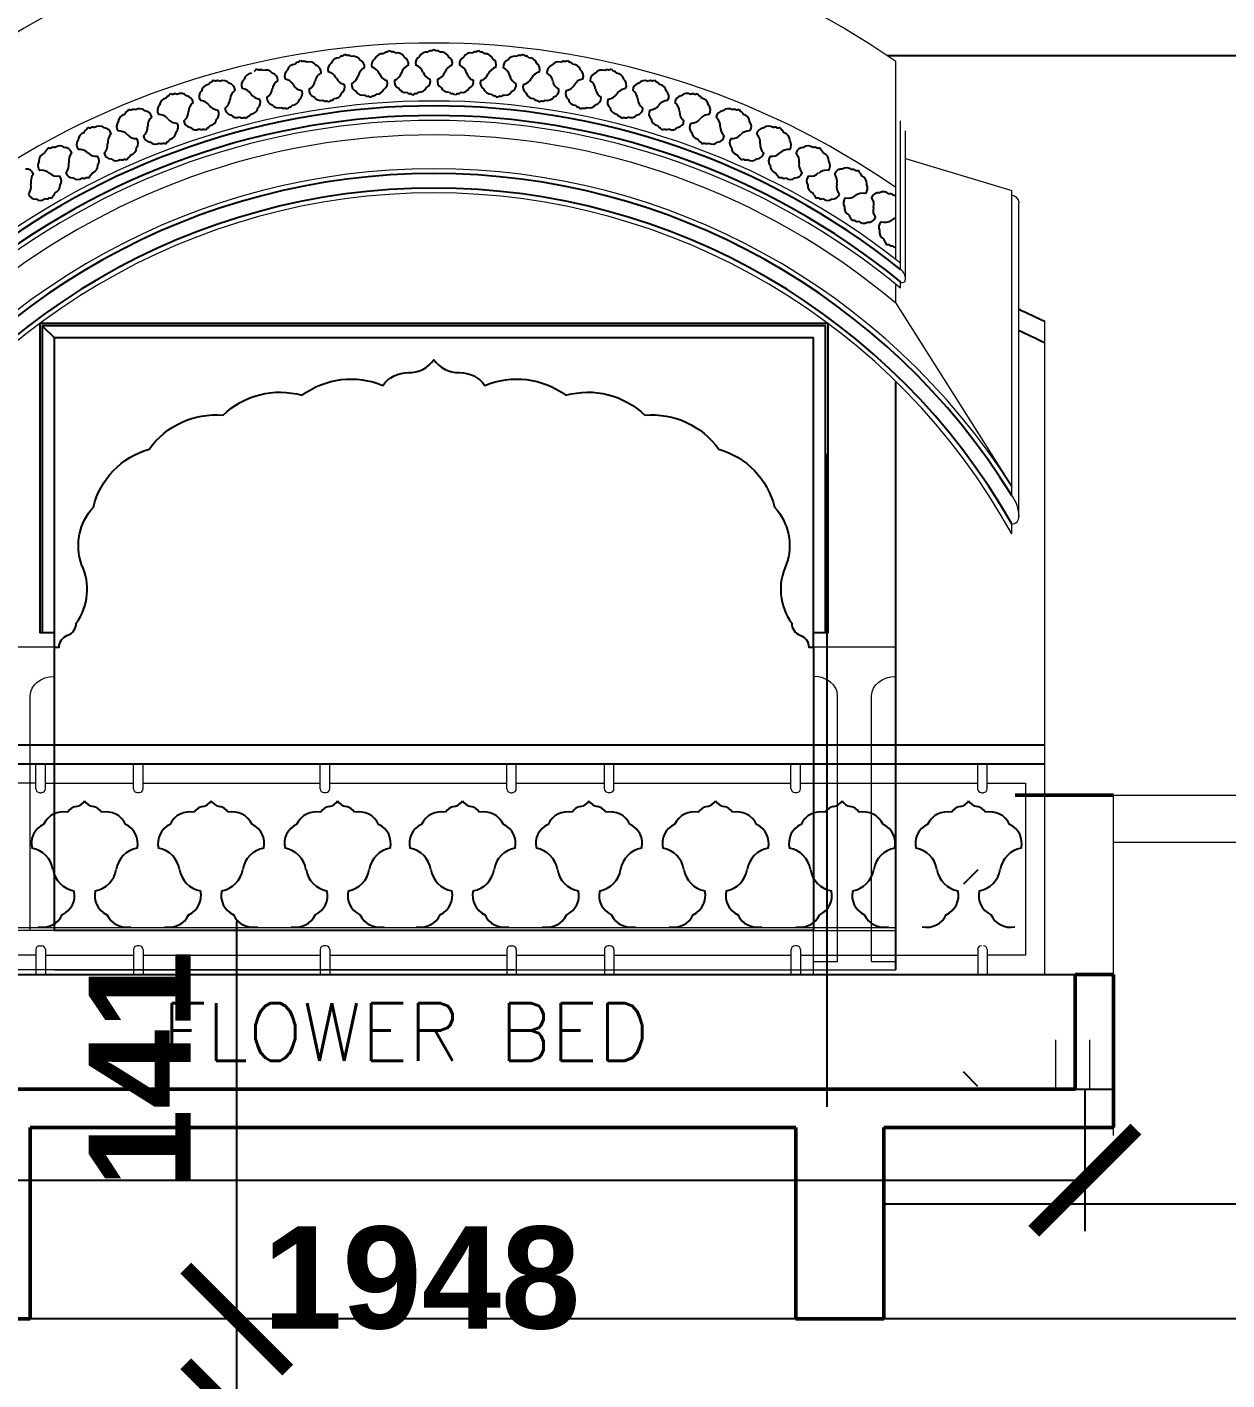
# Model space of a CAD drawing. Header units: millimetres. Extents: x 1521 to 3683, y 1649 to 3322.
# Drawn here: x 1722.818 to 1724.581, y 1665.515 to 1667.503 of the extents above; entities that cross this region are included whole.
import ezdxf
from ezdxf.enums import TextEntityAlignment as Align

# ---------------------------------------------------------------- set-up
doc = ezdxf.new("R2010")
doc.units = ezdxf.units.MM
doc.header["$LTSCALE"] = 0.1
doc.linetypes.add('BORDER2', pattern=[0.875, 0.25, -0.125, 0.25, -0.125, 0, -0.125])
doc.layers.get('DEFPOINTS').update_dxf_attribs({"lineweight": 25})
for name, color, linetype in [('4', 6, 'Continuous'), ('RELIEF', 252, 'Continuous'), ('SOLID-1', 254, 'Continuous')]:
    doc.layers.add(name, color=color, linetype=linetype)
for name, color, linetype, lineweight in [('BRICKS', 70, 'Continuous', 25), ('Glass', 193, 'Continuous', 5), ('WALL', 7, 'Continuous', 50), ('WIN', 8, 'Continuous', 25), ('WINDOW', 142, 'Continuous', 13)]:
    doc.layers.add(name, color=color, linetype=linetype, lineweight=lineweight)
doc.styles.add('STYLE1', font='arialbd.ttf')
doc.styles.add('style3', font='simplex.shx')
doc.dimstyles.new('50', dxfattribs={"dimscale": 0.75, "dimtxt": 0.2, "dimasz": 0.2, "dimexe": 0.1, "dimexo": 0, "dimgap": 0.09, "dimtad": 2, "dimdec": 0, "dimlfac": 1000, "dimzin": 0, "dimdsep": 46, "dimtxsty": 'STYLE1', "dimblk": 'ARCHTICK', "dimcen": 0.09, "dimclrd": 4, "dimclre": 8, "dimclrt": 6, "dimadec": 0, "dimazin": 0, "dimtfac": 1, "dimtdec": 0, "dimtofl": 0, "dimtmove": 0, "dimatfit": 3, "dimldrblk": 'OPEN90', "dimfxl": 0.05, "dimtolj": 1, "dimtzin": 0, "dimarcsym": 0})

# ---------------------------------------------------------------- blocks, each defined once
blk = doc.blocks.new('_ArchTick')
at = {"color": 0, "linetype": 'ByBlock', "const_width": 0.15}
blk.add_lwpolyline([(-0.5, -0.5), (0.5, 0.5)], dxfattribs=at)
blk = doc.blocks.new('*D135')
at = {"layer": 'BRICKS', "color": 8, "lineweight": -2}
for p, q in [((1722.4236, 1665.942), (1722.4236, 1665.7336)), ((1724.3721, 1665.942), (1724.3721, 1665.7336))]:
    blk.add_line(p, q, dxfattribs=at)
at = {"layer": 'BRICKS', "color": 4, "lineweight": -2}
blk.add_line((1722.4236, 1665.8086), (1724.3721, 1665.8086), dxfattribs=at)
at = {"layer": 'DEFPOINTS', "color": 0}
for p in [(1722.4236, 1665.942), (1724.3721, 1665.942), (1724.3721, 1665.8086)]:
    blk.add_point(p, dxfattribs=at)
at = {"layer": 'BRICKS', "color": 4, "lineweight": -2, "xscale": 0.15, "yscale": 0.15, "zscale": 0.15, "rotation": 180}
blk.add_blockref('_ArchTick', (1722.4236, 1665.8086), dxfattribs=at)
at = {"layer": 'BRICKS', "color": 4, "lineweight": -2, "xscale": 0.15, "yscale": 0.15, "zscale": 0.15}
blk.add_blockref('_ArchTick', (1724.3721, 1665.8086), dxfattribs=at)
at = {"layer": 'BRICKS', "color": 6, "insert": (1723.3978, 1665.6644), "char_height": 0.15, "attachment_point": 5, "style": 'STYLE1'}
blk.add_mtext('\\A1;1948', dxfattribs=at)
blk = doc.blocks.new('_Open90')
at = {"color": 0, "linetype": 'ByBlock', "lineweight": -2}
for p, q in [((-0.5, 0.5), (0, 0)), ((0, 0), (-1, 0)), ((0, 0), (-0.5, -0.5))]:
    blk.add_line(p, q, dxfattribs=at)
blk = doc.blocks.new('*D150')
at = {"layer": 'BRICKS', "color": 4, "lineweight": -2}
for p, q in [((1723.1261, 1665.6045), (1723.1261, 1666.1885)), ((1723.1261, 1665.4639), (1723.1261, 1665.6045))]:
    blk.add_line(p, q, dxfattribs=at)
at = {"layer": 'BRICKS', "color": 8, "linetype": 'BORDER2', "lineweight": -2}
for p, q in [((1723.2013, 1665.6045), (1723.0511, 1665.6045)), ((1723.2013, 1665.4639), (1723.0511, 1665.4639))]:
    blk.add_line(p, q, dxfattribs=at)
at = {"layer": 'DEFPOINTS', "color": 0}
for p in [(1723.1261, 1665.6045), (1723.2013, 1665.6045), (1723.2013, 1665.4639)]:
    blk.add_point(p, dxfattribs=at)
at = {"layer": 'BRICKS', "color": 4, "lineweight": -2, "xscale": 0.15, "yscale": 0.15, "zscale": 0.15}
for p, rotation in [((1723.1261, 1665.6045), 90), ((1723.1261, 1665.4639), 270)]:
    blk.add_blockref('_ArchTick', p, dxfattribs=dict(at, rotation=rotation))
at = {"layer": 'BRICKS', "color": 6, "insert": (1722.9833, 1665.9715), "char_height": 0.15, "attachment_point": 5, "rotation": 90, "style": 'STYLE1'}
blk.add_mtext('\\A1;141', dxfattribs=at)

msp = doc.modelspace()

# ---------------------------------------------------------------- linework, layer by layer
at = {"layer": 'BRICKS'}
for p, q in [((1722.4118, 1666.1107), (1724.3581, 1666.1107)), ((1724.3581, 1665.942), (1724.4143, 1665.942))]:
    msp.add_line(p, q, dxfattribs=at)
at = {"layer": 'Glass'}
for p, q in [((1722.8309, 1666.3836), (1722.8309, 1666.4201)), ((1722.845, 1666.3836), (1722.845, 1666.4201)), ((1722.9743, 1666.3836), (1722.9743, 1666.4201)), ((1722.9884, 1666.3836), (1722.9884, 1666.4201)), ((1723.2486, 1666.3836), (1723.2486, 1666.4201)), ((1723.2626, 1666.3836), (1723.2626, 1666.4201)), ((1723.5228, 1666.3836), (1723.5228, 1666.4201)), ((1723.5368, 1666.3836), (1723.5368, 1666.4201)), ((1723.6662, 1666.3836), (1723.6662, 1666.4201)), ((1723.6803, 1666.3836), (1723.6803, 1666.4201)), ((1723.9404, 1666.3836), (1723.9404, 1666.4201)), ((1723.9545, 1666.3836), (1723.9545, 1666.4201)), ((1724.2147, 1666.3836), (1724.2147, 1666.4201)), ((1724.2287, 1666.3836), (1724.2287, 1666.4201)), ((1722.8365, 1666.3779), (1722.8393, 1666.3779)), ((1722.845, 1666.392), (1722.9743, 1666.392)), ((1722.9828, 1666.3779), (1722.98, 1666.3779)), ((1723.257, 1666.3779), (1723.2542, 1666.3779)), ((1723.5284, 1666.3779), (1723.5312, 1666.3779)), ((1723.5368, 1666.392), (1723.6662, 1666.392)), ((1723.6747, 1666.3779), (1723.6718, 1666.3779)), ((1723.9489, 1666.3779), (1723.9461, 1666.3779)), ((1723.9545, 1666.392), (1724.0839, 1666.392)), ((1724.2203, 1666.3779), (1724.2231, 1666.3779)), ((1722.8309, 1666.1473), (1722.8309, 1666.1107)), ((1722.8365, 1666.1529), (1722.8393, 1666.1529)), ((1722.845, 1666.1473), (1722.845, 1666.1107)), ((1722.845, 1666.1389), (1722.9743, 1666.1389)), ((1722.9743, 1666.1473), (1722.9743, 1666.1107)), ((1722.9828, 1666.1529), (1722.98, 1666.1529)), ((1722.9884, 1666.1473), (1722.9884, 1666.1107)), ((1723.2486, 1666.1473), (1723.2486, 1666.1107)), ((1723.257, 1666.1529), (1723.2542, 1666.1529)), ((1723.2626, 1666.1473), (1723.2626, 1666.1107)), ((1723.5228, 1666.1473), (1723.5228, 1666.1107)), ((1723.5284, 1666.1529), (1723.5312, 1666.1529)), ((1723.5368, 1666.1473), (1723.5368, 1666.1107)), ((1723.5368, 1666.1389), (1723.6662, 1666.1389)), ((1723.6662, 1666.1473), (1723.6662, 1666.1107)), ((1723.6747, 1666.1529), (1723.6718, 1666.1529)), ((1723.6803, 1666.1473), (1723.6803, 1666.1107)), ((1723.9404, 1666.1473), (1723.9404, 1666.1107)), ((1723.9489, 1666.1529), (1723.9461, 1666.1529)), ((1723.9545, 1666.1473), (1723.9545, 1666.1107)), ((1724.2147, 1666.1473), (1724.2147, 1666.1107)), ((1724.2287, 1666.1473), (1724.2287, 1666.1107))]:
    msp.add_line(p, q, dxfattribs=at)
for points in [[(1722.8309, 1666.392), (1722.5707, 1666.392)], [(1722.9884, 1666.392), (1723.2486, 1666.392)], [(1723.2626, 1666.392), (1723.5228, 1666.392)], [(1723.6803, 1666.392), (1723.9404, 1666.392)], [(1723.9545, 1666.392), (1724.2147, 1666.392)], [(1724.2287, 1666.392), (1724.285, 1666.392), (1724.285, 1666.1389), (1724.2287, 1666.1389)], [(1722.8309, 1666.1389), (1722.5707, 1666.1389)], [(1722.9884, 1666.1389), (1723.2486, 1666.1389)], [(1723.2626, 1666.1389), (1723.5228, 1666.1389)], [(1723.6803, 1666.1389), (1723.9404, 1666.1389)], [(1723.9545, 1666.1389), (1724.2147, 1666.1389)]]:
    msp.add_lwpolyline(points, dxfattribs=at)
for centre, start, end in [((1722.8365, 1666.3836), 180, 270), ((1722.8393, 1666.3836), 270, 0), ((1722.98, 1666.3836), 180, 270), ((1722.9828, 1666.3836), 270, 0), ((1723.2542, 1666.3836), 180, 270), ((1723.257, 1666.3836), 270, 0), ((1723.5284, 1666.3836), 180, 270), ((1723.5312, 1666.3836), 270, 0), ((1723.6718, 1666.3836), 180, 270), ((1723.6747, 1666.3836), 270, 0), ((1723.9461, 1666.3836), 180, 270), ((1723.9489, 1666.3836), 270, 0), ((1724.2203, 1666.3836), 180, 270), ((1724.2231, 1666.3836), 270, 0), ((1722.8365, 1666.1473), 90, 180), ((1722.8393, 1666.1473), 360, 90), ((1722.98, 1666.1473), 90, 180), ((1722.9828, 1666.1473), 360, 90), ((1723.2542, 1666.1473), 90, 180), ((1723.257, 1666.1473), 360, 90), ((1723.5284, 1666.1473), 90, 180), ((1723.5312, 1666.1473), 360, 90), ((1723.6718, 1666.1473), 90, 180), ((1723.6747, 1666.1473), 360, 90), ((1723.9461, 1666.1473), 90, 180), ((1723.9489, 1666.1473), 360, 90), ((1724.2203, 1666.1473), 90, 180), ((1724.2231, 1666.1473), 360, 90)]:
    msp.add_arc(centre, 0.00562, start, end, dxfattribs=at)
at = {"layer": 'RELIEF'}
for p, q in [((1722.8403, 1667.0639), (1722.8581, 1667.0461)), ((1723.9735, 1667.0461), (1722.8581, 1667.0461)), ((1722.8581, 1666.5915), (1722.8581, 1667.0461)), ((1723.9735, 1666.5915), (1723.9735, 1667.0461)), ((1724.0943, 1666.1174), (1724.0943, 1666.9824)), ((1722.8581, 1666.6128), (1722.8368, 1666.6128)), ((1723.9948, 1666.6128), (1723.9735, 1666.6128)), ((1724.2149, 1666.2645), (1724.1937, 1666.2433)), ((1724.2149, 1665.9462), (1724.1937, 1665.9675))]:
    msp.add_line(p, q, dxfattribs=at)
for points in [[(1723.9948, 1666.6128), (1723.9948, 1667.0675), (1722.8368, 1667.0675), (1722.8368, 1666.6128)], [(1723.9913, 1666.6128), (1723.9913, 1667.0639), (1722.8403, 1667.0639), (1722.8403, 1666.6128)]]:
    msp.add_lwpolyline(points, dxfattribs=at)
for centre, radius, start, end in [((1723.4105, 1667.4753), 0.00707, 277.4431, 318.2635), ((1723.4211, 1667.4753), 0.00707, 221.7365, 262.5569), ((1723.2177, 1667.4445), 0.00707, 107.0046, 147.825), ((1723.2136, 1667.458), 0.00707, 287.0046, 327.825), ((1723.224, 1667.4598), 0.00707, 231.2981, 272.1185), ((1723.2245, 1667.4456), 0.00707, 51.2981, 92.1185), ((1723.2328, 1667.4404), 0.0115, 34.7691, 109.7857), ((1723.2709, 1667.4408), 0.011, 123.2505, 199.6713), ((1723.2757, 1667.4464), 0.0115, 86.1503, 161.1668), ((1723.2823, 1667.4537), 0.00707, 103.8174, 144.6378), ((1723.2789, 1667.4674), 0.00707, 283.8174, 324.6378), ((1723.2894, 1667.4686), 0.00707, 228.1109, 268.9313), ((1723.2891, 1667.4545), 0.00707, 48.1109, 88.9313), ((1723.2971, 1667.4487), 0.0115, 31.5819, 106.5985), ((1723.303, 1667.4444), 0.011, 353.0774, 69.4982), ((1723.3352, 1667.4471), 0.011, 120.0633, 196.4841), ((1723.3403, 1667.4524), 0.0115, 82.9631, 157.9796), ((1723.3472, 1667.4593), 0.00707, 100.6303, 141.4506), ((1723.3446, 1667.4732), 0.00707, 280.6303, 321.4506), ((1723.3551, 1667.4738), 0.00707, 224.9237, 265.7441), ((1723.3541, 1667.4597), 0.00707, 44.9237, 85.7441), ((1723.3617, 1667.4536), 0.0115, 28.3947, 103.4113), ((1723.3674, 1667.4489), 0.011, 349.8902, 66.311), ((1723.3997, 1667.4498), 0.011, 116.8762, 193.2969), ((1723.405, 1667.4548), 0.0115, 79.7759, 154.7925), ((1723.4123, 1667.4613), 0.00707, 97.4431, 138.2635), ((1723.4192, 1667.4613), 0.00707, 41.7365, 82.5569), ((1723.4266, 1667.4548), 0.0115, 25.2075, 100.2241), ((1723.4319, 1667.4498), 0.011, 346.7031, 63.1238), ((1723.4642, 1667.4489), 0.011, 113.689, 190.1098), ((1723.4698, 1667.4536), 0.0115, 76.5887, 151.6053), ((1723.4775, 1667.4597), 0.00707, 94.2559, 135.0763), ((1723.4765, 1667.4738), 0.00707, 274.2559, 315.0763), ((1723.487, 1667.4732), 0.00707, 218.5494, 259.3697), ((1723.4844, 1667.4593), 0.00707, 38.5494, 79.3697), ((1723.4913, 1667.4524), 0.0115, 22.0204, 97.0369), ((1723.4964, 1667.4471), 0.011, 343.5159, 59.9367), ((1723.5286, 1667.4444), 0.011, 110.5018, 186.9226), ((1723.5345, 1667.4487), 0.0115, 73.4015, 148.4181), ((1723.5425, 1667.4545), 0.00707, 91.0687, 131.8891), ((1723.5422, 1667.4686), 0.00707, 271.0687, 311.8891), ((1723.5527, 1667.4674), 0.00707, 215.3622, 256.1826), ((1723.5493, 1667.4537), 0.00707, 35.3622, 76.1826), ((1723.5559, 1667.4464), 0.0115, 18.8332, 93.8497), ((1723.5606, 1667.4408), 0.011, 340.3287, 56.7495), ((1723.5987, 1667.4404), 0.0115, 70.2143, 145.2309), ((1723.607, 1667.4456), 0.00707, 87.8815, 128.7019), ((1723.6076, 1667.4598), 0.00707, 267.8815, 308.7019), ((1723.618, 1667.458), 0.00707, 212.175, 252.9954), ((1723.6138, 1667.4445), 0.00707, 32.175, 72.9954), ((1723.1482, 1667.4237), 0.0115, 92.5246, 167.5412), ((1723.149, 1667.4449), 0.00707, 290.1918, 331.0122), ((1723.1593, 1667.4473), 0.00707, 234.4853, 275.3057), ((1723.1606, 1667.4332), 0.00707, 54.4853, 95.3057), ((1723.1691, 1667.4284), 0.0115, 37.9563, 112.9729), ((1723.1755, 1667.4247), 0.011, 359.4518, 75.8726), ((1723.2072, 1667.431), 0.011, 126.4377, 202.8585), ((1723.2116, 1667.4368), 0.0115, 89.3374, 164.354), ((1723.2577, 1667.4207), 0.0168, 117.2785, 170.4001), ((1723.239, 1667.4363), 0.011, 356.2646, 72.6854), ((1723.2572, 1667.4206), 0.0168, 25.5358, 78.6575), ((1723.288, 1667.4352), 0.0168, 294.0913, 347.2129), ((1723.3208, 1667.4277), 0.0168, 114.0913, 167.2129), ((1723.3204, 1667.4277), 0.0168, 22.3487, 75.4703), ((1723.3515, 1667.4405), 0.0168, 202.3487, 255.4703), ((1723.3519, 1667.4405), 0.0168, 290.9041, 344.0257), ((1723.3843, 1667.4312), 0.0168, 110.9041, 164.0257), ((1723.3838, 1667.4312), 0.0168, 19.1615, 72.2831), ((1723.4156, 1667.4423), 0.0168, 199.1615, 252.2831), ((1723.416, 1667.4423), 0.0168, 287.7169, 340.8385), ((1723.4478, 1667.4312), 0.0168, 107.7169, 160.8385), ((1723.4473, 1667.4312), 0.0168, 15.9743, 69.0959), ((1723.4797, 1667.4405), 0.0168, 195.9743, 249.0959), ((1723.4801, 1667.4405), 0.0168, 284.5297, 337.6513), ((1723.5112, 1667.4277), 0.0168, 104.5297, 157.6513), ((1723.5108, 1667.4277), 0.0168, 12.7871, 65.9087), ((1723.5436, 1667.4352), 0.0168, 192.7871, 245.9087), ((1723.5744, 1667.4206), 0.0168, 101.3425, 154.4642), ((1723.5926, 1667.4363), 0.011, 107.3146, 183.7354), ((1723.5739, 1667.4207), 0.0168, 9.5999, 62.7215), ((1723.62, 1667.4368), 0.0115, 15.646, 90.6626), ((1723.6244, 1667.431), 0.011, 337.1415, 53.5623), ((1723.6561, 1667.4247), 0.011, 104.1274, 180.5482), ((1723.6625, 1667.4284), 0.0115, 67.0271, 142.0437), ((1723.671, 1667.4332), 0.00707, 84.6943, 125.5147), ((1723.6723, 1667.4473), 0.00707, 264.6943, 305.5147), ((1723.6826, 1667.4449), 0.00707, 208.9878, 249.8082), ((1723.6778, 1667.4317), 0.00707, 28.9878, 69.8082), ((1723.6834, 1667.4237), 0.0115, 12.4588, 87.4754), ((1723.0855, 1667.407), 0.0115, 95.7118, 170.7284), ((1723.0907, 1667.4153), 0.00707, 113.379, 154.1994), ((1723.0851, 1667.4283), 0.00707, 293.379, 334.1994), ((1723.0953, 1667.4312), 0.00707, 237.6725, 278.4928), ((1723.0974, 1667.4172), 0.00707, 57.6725, 98.4928), ((1723.1062, 1667.4129), 0.0115, 41.1435, 116.16), ((1723.1127, 1667.4096), 0.011, 2.639, 79.0598), ((1723.1331, 1667.3961), 0.0168, 123.6528, 176.7744), ((1723.144, 1667.4176), 0.011, 129.6249, 206.0457), ((1723.1326, 1667.396), 0.0168, 31.9102, 85.0318), ((1723.1616, 1667.4139), 0.0168, 300.4656, 353.5873), ((1723.1951, 1667.4101), 0.0168, 120.4656, 173.5873), ((1723.1946, 1667.41), 0.0168, 28.723, 81.8446), ((1723.2241, 1667.4262), 0.0168, 208.723, 261.8446), ((1723.2121, 1667.4052), 0.0105, 306.0054, 24.3987), ((1723.2245, 1667.4263), 0.0168, 297.2785, 350.4001), ((1723.2427, 1667.4103), 0.0105, 174.7244, 253.1177), ((1723.2876, 1667.4351), 0.0168, 205.5358, 258.6575), ((1723.2745, 1667.4148), 0.0105, 302.8182, 21.2115), ((1723.3053, 1667.4182), 0.0105, 171.5372, 249.9305), ((1723.3322, 1667.4153), 0.0108, 263.6443, 340.8114), ((1723.3373, 1667.4209), 0.0105, 299.631, 18.0244), ((1723.3682, 1667.4226), 0.0105, 168.35, 246.7434), ((1723.3739, 1667.4177), 0.0108, 205.563, 282.7301), ((1723.3949, 1667.4182), 0.0108, 260.4571, 337.6242), ((1723.4003, 1667.4235), 0.0105, 296.4438, 14.8372), ((1723.4313, 1667.4235), 0.0105, 165.1628, 243.5562), ((1723.4366, 1667.4182), 0.0108, 202.3758, 279.5429), ((1723.4577, 1667.4177), 0.0108, 257.2699, 334.437), ((1723.4634, 1667.4226), 0.0105, 293.2566, 11.65), ((1723.4943, 1667.4209), 0.0105, 161.9756, 240.369), ((1723.4994, 1667.4153), 0.0108, 199.1886, 276.3557), ((1723.5263, 1667.4182), 0.0105, 290.0695, 8.4628), ((1723.5571, 1667.4148), 0.0105, 158.7885, 237.1818), ((1723.544, 1667.4351), 0.0168, 281.3425, 334.4642), ((1723.6071, 1667.4263), 0.0168, 189.5999, 242.7215), ((1723.5889, 1667.4103), 0.0105, 286.8823, 5.2756), ((1723.6195, 1667.4052), 0.0105, 155.6013, 233.9946), ((1723.6075, 1667.4262), 0.0168, 278.1554, 331.277), ((1723.637, 1667.41), 0.0168, 98.1554, 151.277), ((1723.6365, 1667.4101), 0.0168, 6.4127, 59.5344), ((1723.67, 1667.4139), 0.0168, 186.4127, 239.5344), ((1723.699, 1667.396), 0.0168, 94.9682, 148.0898), ((1723.6876, 1667.4176), 0.011, 333.9543, 50.3751), ((1723.7189, 1667.4096), 0.011, 100.9402, 177.361), ((1723.6985, 1667.3961), 0.0168, 3.2256, 56.3472), ((1723.7254, 1667.4129), 0.0115, 63.84, 138.8565), ((1723.7342, 1667.4172), 0.00707, 81.5072, 122.3275), ((1723.7363, 1667.4312), 0.00707, 261.5072, 302.3275), ((1723.7465, 1667.4283), 0.00707, 205.8006, 246.621), ((1723.7408, 1667.4153), 0.00707, 25.8006, 66.621), ((1723.7461, 1667.407), 0.0115, 9.2716, 84.2882), ((1723.0239, 1667.3869), 0.0115, 98.899, 173.9156), ((1723.0286, 1667.3955), 0.00707, 116.5662, 157.3866), ((1723.0223, 1667.4082), 0.00707, 296.5662, 337.3866), ((1723.0323, 1667.4116), 0.00707, 240.8596, 281.68), ((1723.0352, 1667.3978), 0.00707, 60.8596, 101.68), ((1723.0442, 1667.394), 0.0115, 44.3306, 119.3472), ((1723.0509, 1667.391), 0.011, 5.8262, 82.2469), ((1723.072, 1667.3787), 0.0168, 126.84, 179.9616), ((1723.0817, 1667.4008), 0.011, 132.8121, 209.2329), ((1723.0716, 1667.3785), 0.0168, 35.0974, 88.219), ((1723.0995, 1667.398), 0.0168, 303.6528, 356.7744), ((1723.1612, 1667.4138), 0.0168, 211.9102, 265.0318), ((1723.1504, 1667.3922), 0.0105, 309.1926, 27.5859), ((1723.1807, 1667.399), 0.0105, 177.9116, 256.3049), ((1723.2077, 1667.3991), 0.0108, 270.0187, 347.1858), ((1723.2489, 1667.406), 0.0108, 211.9373, 289.1044), ((1723.2569, 1667.4008), 0.00674, 228.562, 270.3874), ((1723.257, 1667.3873), 0.00674, 48.562, 90.3874), ((1723.2671, 1667.3888), 0.00674, 105.5485, 147.374), ((1723.2635, 1667.4017), 0.00674, 285.5485, 327.374), ((1723.2698, 1667.4089), 0.0108, 266.8315, 343.9986), ((1723.3112, 1667.4136), 0.0108, 208.7502, 285.9172), ((1723.3189, 1667.4079), 0.00674, 225.3748, 267.2003), ((1723.3182, 1667.3945), 0.00674, 45.3748, 87.2003), ((1723.3284, 1667.3953), 0.00674, 102.3613, 144.1868), ((1723.3256, 1667.4085), 0.00674, 282.3613, 324.1868), ((1723.3812, 1667.4116), 0.00674, 222.1876, 264.0131), ((1723.3798, 1667.3982), 0.00674, 42.1876, 84.0131), ((1723.3901, 1667.3985), 0.00674, 99.1741, 140.9996), ((1723.3879, 1667.4118), 0.00674, 279.1741, 320.9996), ((1723.4437, 1667.4118), 0.00674, 219.0004, 260.8259), ((1723.4415, 1667.3985), 0.00674, 39.0004, 80.8259), ((1723.4518, 1667.3982), 0.00674, 95.9869, 137.8124), ((1723.4504, 1667.4116), 0.00674, 275.9869, 317.8124), ((1723.506, 1667.4085), 0.00674, 215.8132, 257.6387), ((1723.5031, 1667.3953), 0.00674, 35.8132, 77.6387), ((1723.5133, 1667.3945), 0.00674, 92.7997, 134.6252), ((1723.5127, 1667.4079), 0.00674, 272.7997, 314.6252), ((1723.5204, 1667.4136), 0.0108, 254.0828, 331.2498), ((1723.5618, 1667.4089), 0.0108, 196.0014, 273.1685), ((1723.5681, 1667.4017), 0.00674, 212.626, 254.4515), ((1723.5645, 1667.3888), 0.00674, 32.626, 74.4515), ((1723.5746, 1667.3873), 0.00674, 89.6126, 131.438), ((1723.5747, 1667.4008), 0.00674, 269.6126, 311.438), ((1723.5827, 1667.406), 0.0108, 250.8956, 328.0627), ((1723.6238, 1667.3991), 0.0108, 192.8142, 269.9813), ((1723.6509, 1667.399), 0.0105, 283.6951, 2.0884), ((1723.6812, 1667.3922), 0.0105, 152.4141, 230.8074), ((1723.6704, 1667.4138), 0.0168, 274.9682, 328.0898), ((1723.7321, 1667.398), 0.0168, 183.2256, 236.3472), ((1723.76, 1667.3785), 0.0168, 91.781, 144.9026), ((1723.7499, 1667.4008), 0.011, 330.7671, 47.1879), ((1723.7807, 1667.391), 0.011, 97.7531, 174.1738), ((1723.7596, 1667.3787), 0.0168, 0.0384, 53.16), ((1723.7874, 1667.394), 0.0115, 60.6528, 135.6694), ((1723.7964, 1667.3978), 0.00707, 78.32, 119.1404), ((1723.7993, 1667.4116), 0.00707, 258.32, 299.1404), ((1723.8093, 1667.4082), 0.00707, 202.6134, 243.4338), ((1723.8029, 1667.3955), 0.00707, 22.6134, 63.4338), ((1723.8077, 1667.3869), 0.0115, 6.0844, 81.101), ((1723.4158, 1666.2895), 1.0977, 51.3489, 128.6511), ((1723.4158, 1666.2895), 1.0835, 50.7454, 129.2546), ((1722.9635, 1667.3634), 0.0115, 102.0862, 177.1028), ((1722.9678, 1667.3723), 0.00707, 119.7534, 160.5738), ((1722.9607, 1667.3846), 0.00707, 299.7534, 340.5738), ((1722.9705, 1667.3886), 0.00707, 244.0468, 284.8672), ((1722.9741, 1667.3749), 0.00707, 64.0468, 104.8672), ((1722.9834, 1667.3716), 0.0115, 47.5178, 122.5344), ((1722.9902, 1667.369), 0.011, 9.0134, 85.4341), ((1723.012, 1667.3579), 0.0168, 130.0272, 183.1488), ((1723.0204, 1667.3805), 0.011, 135.9993, 212.42), ((1723.0115, 1667.3577), 0.0168, 38.2846, 91.4062), ((1723.0383, 1667.3787), 0.0168, 306.84, 359.9616), ((1723.0991, 1667.3979), 0.0168, 215.0974, 268.219), ((1723.0895, 1667.3757), 0.0105, 312.3797, 30.7731), ((1723.1193, 1667.3842), 0.0105, 181.0988, 259.4921), ((1723.1259, 1667.3806), 0.0108, 218.3117, 295.4788), ((1723.1345, 1667.3763), 0.00674, 234.9363, 276.7618), ((1723.1361, 1667.3629), 0.00674, 54.9363, 96.7618), ((1723.146, 1667.3655), 0.00674, 111.9229, 153.7483), ((1723.1409, 1667.378), 0.00674, 291.9229, 333.7483), ((1723.1464, 1667.3858), 0.0108, 273.2059, 350.3729), ((1723.187, 1667.395), 0.0108, 215.1245, 292.2916), ((1723.1953, 1667.3903), 0.00674, 231.7491, 273.5746), ((1723.1962, 1667.3768), 0.00674, 51.7491, 93.5746), ((1723.2062, 1667.3788), 0.00674, 108.7357, 150.5611), ((1723.2019, 1667.3916), 0.00674, 288.7357, 330.5611), ((1723.6297, 1667.3916), 0.00674, 209.4389, 251.2643), ((1723.6254, 1667.3788), 0.00674, 29.4389, 71.2643), ((1723.6354, 1667.3768), 0.00674, 86.4254, 128.2509), ((1723.6363, 1667.3903), 0.00674, 266.4254, 308.2509), ((1723.6446, 1667.395), 0.0108, 247.7084, 324.8755), ((1723.6852, 1667.3858), 0.0108, 189.6271, 266.7941), ((1723.6907, 1667.378), 0.00674, 206.2517, 248.0771), ((1723.6856, 1667.3655), 0.00674, 26.2517, 68.0771), ((1723.6955, 1667.3629), 0.00674, 83.2382, 125.0637), ((1723.6971, 1667.3763), 0.00674, 263.2382, 305.0637), ((1723.7057, 1667.3806), 0.0108, 244.5212, 321.6883), ((1723.7123, 1667.3842), 0.0105, 280.5079, 358.9012), ((1723.7421, 1667.3757), 0.0105, 149.2269, 227.6203), ((1723.7325, 1667.3979), 0.0168, 271.781, 324.9026), ((1723.7932, 1667.3787), 0.0168, 180.0384, 233.16), ((1723.8201, 1667.3577), 0.0168, 88.5938, 141.7154), ((1723.8111, 1667.3805), 0.011, 327.58, 44.0007), ((1723.8413, 1667.369), 0.011, 94.5659, 170.9866), ((1723.8196, 1667.3579), 0.0168, 356.8512, 49.9728), ((1723.8482, 1667.3716), 0.0115, 57.4656, 132.4822), ((1723.8575, 1667.3749), 0.00707, 75.1328, 115.9532), ((1723.8611, 1667.3886), 0.00707, 255.1328, 295.9532), ((1723.8709, 1667.3846), 0.00707, 199.4262, 240.2466), ((1723.8638, 1667.3723), 0.00707, 19.4262, 60.2466), ((1723.8681, 1667.3634), 0.0115, 2.8972, 77.9138), ((1722.9082, 1667.3457), 0.00707, 122.9406, 163.7609), ((1722.9006, 1667.3576), 0.00707, 302.9406, 343.7609), ((1722.9101, 1667.3621), 0.00707, 247.234, 288.0544), ((1722.9145, 1667.3487), 0.00707, 67.234, 108.0544), ((1722.9239, 1667.3459), 0.0115, 50.705, 125.7216), ((1722.9309, 1667.3437), 0.011, 12.2005, 88.6213), ((1722.9604, 1667.3568), 0.011, 139.1865, 215.6072), ((1722.9528, 1667.3336), 0.0168, 41.4718, 94.5934), ((1722.9784, 1667.356), 0.0168, 310.0272, 3.1488), ((1723.038, 1667.3786), 0.0168, 218.2846, 271.4062), ((1723.0296, 1667.3559), 0.0105, 315.5669, 33.9603), ((1723.0589, 1667.366), 0.0105, 184.2859, 262.6793), ((1723.0657, 1667.3628), 0.0108, 221.4989, 298.666), ((1723.0745, 1667.359), 0.00674, 238.1235, 279.949), ((1723.0768, 1667.3457), 0.00674, 58.1235, 99.949), ((1723.0866, 1667.3488), 0.00674, 115.11, 156.9355), ((1723.0808, 1667.361), 0.00674, 295.11, 336.9355), ((1723.0858, 1667.3691), 0.0108, 276.3931, 353.5601), ((1723.7458, 1667.3691), 0.0108, 186.4399, 263.6069), ((1723.7507, 1667.361), 0.00674, 203.0645, 244.89), ((1723.745, 1667.3488), 0.00674, 23.0645, 64.89), ((1723.7548, 1667.3457), 0.00674, 80.051, 121.8765), ((1723.7571, 1667.359), 0.00674, 260.051, 301.8765), ((1723.7659, 1667.3628), 0.0108, 241.334, 318.5011), ((1723.7727, 1667.366), 0.0105, 277.3207, 355.7141), ((1723.8019, 1667.3559), 0.0105, 146.0397, 224.4331), ((1723.7936, 1667.3786), 0.0168, 268.5938, 321.7154), ((1723.8532, 1667.356), 0.0168, 176.8512, 229.9728), ((1723.8788, 1667.3336), 0.0168, 85.4066, 138.5282), ((1723.8712, 1667.3568), 0.011, 324.3928, 40.8135), ((1723.9007, 1667.3437), 0.011, 91.3787, 167.7995), ((1723.9077, 1667.3459), 0.0115, 54.2784, 129.295), ((1723.9171, 1667.3487), 0.00707, 71.9456, 112.766), ((1723.9215, 1667.3621), 0.00707, 251.9456, 292.766), ((1723.931, 1667.3576), 0.00707, 196.2391, 237.0594), ((1723.9233, 1667.3457), 0.00707, 16.2391, 57.0594), ((1722.9018, 1667.3298), 0.011, 142.3736, 218.7944), ((1722.9045, 1667.3366), 0.0115, 105.2734, 180.2899), ((1722.9197, 1667.3301), 0.0168, 313.2144, 6.336), ((1722.9532, 1667.3338), 0.0168, 133.2144, 186.336), ((1722.978, 1667.3559), 0.0168, 221.4718, 274.5934), ((1722.9709, 1667.3328), 0.0105, 318.7541, 37.1475), ((1722.9996, 1667.3445), 0.0105, 187.4731, 265.8665), ((1723.0066, 1667.3417), 0.0108, 224.6861, 301.8532), ((1723.0155, 1667.3384), 0.00674, 241.3107, 283.1362), ((1723.0186, 1667.3252), 0.00674, 61.3107, 103.1362), ((1723.0282, 1667.3288), 0.00674, 118.2972, 160.1227), ((1723.0218, 1667.3407), 0.00674, 298.2972, 340.1227), ((1723.0263, 1667.3491), 0.0108, 279.5802, 356.7473), ((1723.8053, 1667.3491), 0.0108, 183.2527, 260.4198), ((1723.8098, 1667.3407), 0.00674, 199.8773, 241.7028), ((1723.8034, 1667.3288), 0.00674, 19.8773, 61.7028), ((1723.813, 1667.3252), 0.00674, 76.8638, 118.6893), ((1723.816, 1667.3384), 0.00674, 256.8638, 298.6893), ((1723.825, 1667.3417), 0.0108, 238.1468, 315.3139), ((1723.832, 1667.3445), 0.0105, 274.1335, 352.5269), ((1723.8606, 1667.3328), 0.0105, 142.8525, 221.2459), ((1723.8536, 1667.3559), 0.0168, 265.4066, 318.5282), ((1723.8784, 1667.3338), 0.0168, 353.664, 46.7856), ((1723.9118, 1667.3301), 0.0168, 173.664, 226.7856), ((1723.9271, 1667.3366), 0.0115, 359.7101, 74.7266), ((1723.9298, 1667.3298), 0.011, 321.2056, 37.6264), ((1722.847, 1667.3066), 0.0115, 108.4605, 183.4771), ((1722.8503, 1667.3159), 0.00707, 126.1277, 166.9481), ((1722.842, 1667.3273), 0.00707, 306.1277, 346.9481), ((1722.8512, 1667.3323), 0.00707, 250.4212, 291.2416), ((1722.8563, 1667.3192), 0.00707, 70.4212, 111.2416), ((1722.8659, 1667.3169), 0.0115, 53.8922, 128.9088), ((1722.873, 1667.3151), 0.011, 15.3877, 91.8085), ((1722.8959, 1667.3064), 0.0168, 136.4016, 189.5232), ((1722.8954, 1667.3062), 0.0168, 44.659, 97.7806), ((1722.9194, 1667.3299), 0.0168, 224.659, 277.7806), ((1722.9136, 1667.3064), 0.0105, 321.9413, 40.3346), ((1722.9416, 1667.3198), 0.0105, 190.6603, 269.0537), ((1722.971, 1667.3057), 0.00674, 121.4844, 163.3099), ((1722.964, 1667.3172), 0.00674, 301.4844, 343.3099), ((1722.968, 1667.3258), 0.0108, 282.7674, 359.9345), ((1723.8636, 1667.3258), 0.0108, 180.0655, 257.2326), ((1723.8676, 1667.3172), 0.00674, 196.6901, 238.5156), ((1723.8606, 1667.3057), 0.00674, 16.6901, 58.5156), ((1723.89, 1667.3198), 0.0105, 270.9463, 349.3397), ((1723.918, 1667.3064), 0.0105, 139.6654, 218.0587), ((1723.9122, 1667.3299), 0.0168, 262.2194, 315.341), ((1723.9362, 1667.3062), 0.0168, 82.2194, 135.341), ((1723.9586, 1667.3151), 0.011, 88.1915, 164.6123), ((1723.9357, 1667.3064), 0.0168, 350.4768, 43.5984), ((1723.9657, 1667.3169), 0.0115, 51.0912, 126.1078), ((1723.9752, 1667.3192), 0.00707, 68.7584, 109.5788), ((1723.9804, 1667.3323), 0.00707, 248.7584, 289.5788), ((1723.9896, 1667.3273), 0.00707, 193.0519, 233.8723), ((1723.9813, 1667.3159), 0.00707, 13.0519, 53.8723), ((1723.9845, 1667.3066), 0.0115, 356.5229, 71.5395), ((1722.8168, 1667.2834), 0.011, 18.5749, 94.9957), ((1722.8447, 1667.2996), 0.011, 145.5608, 221.9816), ((1722.8397, 1667.2757), 0.0168, 47.8461, 100.9678), ((1722.8627, 1667.3009), 0.0168, 316.4016, 9.5232), ((1722.9111, 1667.2993), 0.0108, 285.9546, 3.1217), ((1722.9487, 1667.3173), 0.0108, 227.8733, 305.0403), ((1722.9578, 1667.3145), 0.00674, 244.4979, 286.3234), ((1722.9616, 1667.3015), 0.00674, 64.4979, 106.3234), ((1723.87, 1667.3015), 0.00674, 73.6766, 115.5021), ((1723.8737, 1667.3145), 0.00674, 253.6766, 295.5021), ((1723.8829, 1667.3173), 0.0108, 234.9597, 312.1267), ((1723.9205, 1667.2993), 0.0108, 176.8783, 254.0454), ((1723.9689, 1667.3009), 0.0168, 170.4768, 223.5984), ((1723.9919, 1667.2757), 0.0168, 79.0322, 132.1539), ((1723.9869, 1667.2996), 0.011, 318.0184, 34.4392), ((1724.0148, 1667.2834), 0.011, 85.0043, 161.4251), ((1724.0219, 1667.2847), 0.0115, 47.904, 122.9206), ((1724.0316, 1667.2865), 0.00707, 65.5712, 106.3916), ((1724.0375, 1667.2993), 0.00707, 245.5712, 286.3916), ((1724.0464, 1667.2938), 0.00707, 189.8647, 230.6851), ((1723.4158, 1666.2895), 0.9982, 31.7333, 148.2667), ((1722.8073, 1667.2686), 0.0168, 319.5888, 12.7104), ((1722.8401, 1667.276), 0.0168, 139.5888, 192.7104), ((1722.8623, 1667.3007), 0.0168, 227.8461, 280.9678), ((1722.8557, 1667.2697), 0.0108, 289.1418, 6.3089), ((1722.8579, 1667.2769), 0.0105, 325.1285, 43.5218), ((1722.8851, 1667.2918), 0.0105, 193.8475, 272.2408), ((1722.8923, 1667.2897), 0.0108, 231.0605, 308.2275), ((1722.9016, 1667.2874), 0.00674, 247.6851, 289.5105), ((1722.9061, 1667.2747), 0.00674, 67.6851, 109.5105), ((1722.9152, 1667.2794), 0.00674, 124.6716, 166.4971), ((1722.9075, 1667.2905), 0.00674, 304.6716, 346.4971), ((1723.9241, 1667.2905), 0.00674, 193.5029, 235.3284), ((1723.9164, 1667.2794), 0.00674, 13.5029, 55.3284), ((1723.9255, 1667.2747), 0.00674, 70.4895, 112.3149), ((1723.93, 1667.2874), 0.00674, 250.4895, 292.3149), ((1723.9393, 1667.2897), 0.0108, 231.7725, 308.9395), ((1723.9465, 1667.2918), 0.0105, 267.7592, 346.1525), ((1723.9737, 1667.2769), 0.0105, 136.4782, 214.8715), ((1723.9759, 1667.2697), 0.0108, 173.6911, 250.8582), ((1723.9693, 1667.3007), 0.0168, 259.0322, 312.1539), ((1723.9915, 1667.276), 0.0168, 347.2896, 40.4112), ((1724.0243, 1667.2686), 0.0168, 167.2896, 220.4112), ((1724.0375, 1667.2828), 0.00707, 9.8647, 50.6851), ((1724.0402, 1667.2734), 0.0115, 353.3357, 68.3523), ((1724.0421, 1667.2663), 0.011, 314.8312, 31.252), ((1723.4158, 1666.2895), 0.9769, 29.6502, 150.3498), ((1722.8302, 1667.2607), 0.0105, 197.0347, 275.428), ((1722.8375, 1667.2591), 0.0108, 234.2476, 311.4147), ((1722.8469, 1667.2573), 0.00674, 250.8723, 292.6977), ((1722.8521, 1667.2449), 0.00674, 70.8723, 112.6977), ((1722.8609, 1667.25), 0.00674, 127.8588, 169.6843), ((1722.8526, 1667.2607), 0.00674, 307.8588, 349.6843), ((1723.9789, 1667.2607), 0.00674, 190.3157, 232.1412), ((1723.9707, 1667.25), 0.00674, 10.3157, 52.1412), ((1723.9795, 1667.2449), 0.00674, 67.3023, 109.1277), ((1723.9847, 1667.2573), 0.00674, 247.3023, 289.1277), ((1723.9941, 1667.2591), 0.0108, 228.5853, 305.7524), ((1724.0014, 1667.2607), 0.0105, 264.572, 342.9653), ((1724.0278, 1667.2444), 0.0105, 133.291, 211.6843), ((1724.0247, 1667.2683), 0.0168, 255.8451, 308.9667), ((1724.0458, 1667.2422), 0.0168, 75.8451, 128.9667), ((1724.0691, 1667.2485), 0.011, 81.8171, 158.2379), ((1724.0454, 1667.2424), 0.0168, 344.1024, 37.2241), ((1724.0763, 1667.2495), 0.0115, 44.7169, 119.7334), ((1724.0861, 1667.2507), 0.00707, 62.384, 103.2044), ((1724.0927, 1667.2632), 0.00707, 242.384, 283.2044), ((1724.0295, 1667.2371), 0.0108, 170.5039, 247.671), ((1724.0778, 1667.2332), 0.0168, 164.1024, 217.2241), ((1724.0321, 1667.2279), 0.00674, 187.1286, 228.954), ((1724.0232, 1667.2177), 0.00674, 7.1286, 48.954), ((1724.0318, 1667.212), 0.00674, 64.1151, 105.9406), ((1724.0376, 1667.2242), 0.00674, 244.1151, 285.9406), ((1724.0471, 1667.2254), 0.0108, 225.3981, 302.5652), ((1724.0545, 1667.2267), 0.0105, 261.3848, 339.7781), ((1724.0799, 1667.2089), 0.0105, 130.1038, 208.4971), ((1724.0781, 1667.233), 0.0168, 252.6579, 305.7795), ((1724.0978, 1667.2057), 0.0168, 102.1548, 125.7795), ((1724.0812, 1667.2015), 0.0108, 167.3168, 244.4838), ((1724.0833, 1667.1921), 0.00674, 183.9414, 225.7669), ((1724.0739, 1667.1825), 0.00674, 3.9414, 45.7669), ((1724.0821, 1667.1764), 0.00674, 60.9279, 102.7534), ((1724.0886, 1667.1882), 0.00674, 240.9279, 282.7534), ((1724.0982, 1667.1889), 0.0108, 222.2109, 248.9501), ((1722.8925, 1666.3407), 0.017, 98.1049, 150.4121), ((1722.8877, 1666.3744), 0.017, 278.1049, 330.4121), ((1722.9173, 1666.3744), 0.017, 209.5879, 261.8951), ((1722.9125, 1666.3407), 0.017, 29.5879, 81.8951), ((1723.0784, 1666.3407), 0.017, 98.1049, 150.4121), ((1723.0736, 1666.3744), 0.017, 278.1049, 330.4121), ((1723.1032, 1666.3744), 0.017, 209.5879, 261.8951), ((1723.0984, 1666.3407), 0.017, 29.5879, 81.8951), ((1723.2643, 1666.3407), 0.017, 98.1049, 150.4121), ((1723.2595, 1666.3744), 0.017, 278.1049, 330.4121), ((1723.2891, 1666.3744), 0.017, 209.5879, 261.8951), ((1723.2843, 1666.3407), 0.017, 29.5879, 81.8951), ((1723.4477, 1666.3407), 0.017, 98.1049, 150.4121), ((1723.4429, 1666.3744), 0.017, 278.1049, 330.4121), ((1723.4725, 1666.3744), 0.017, 209.5879, 261.8951), ((1723.4677, 1666.3407), 0.017, 29.5879, 81.8951), ((1723.6336, 1666.3407), 0.017, 98.1049, 150.4121), ((1723.6288, 1666.3744), 0.017, 278.1049, 330.4121), ((1723.6584, 1666.3744), 0.017, 209.5879, 261.8951), ((1723.6536, 1666.3407), 0.017, 29.5879, 81.8951), ((1723.8195, 1666.3407), 0.017, 98.1049, 150.4121), ((1723.8147, 1666.3744), 0.017, 278.1049, 330.4121), ((1723.8443, 1666.3744), 0.017, 209.5879, 261.8951), ((1723.8395, 1666.3407), 0.017, 29.5879, 81.8951), ((1724.0054, 1666.3407), 0.017, 98.1049, 150.4121), ((1724.0006, 1666.3744), 0.017, 278.1049, 330.4121), ((1724.0303, 1666.3744), 0.017, 209.5879, 261.8951), ((1724.0255, 1666.3407), 0.017, 29.5879, 81.8951), ((1724.1914, 1666.3407), 0.017, 98.1049, 150.4121), ((1724.1866, 1666.3744), 0.017, 278.1049, 330.4121), ((1724.2162, 1666.3744), 0.017, 209.5879, 261.8951), ((1724.2114, 1666.3407), 0.017, 29.5879, 81.8951), ((1722.8711, 1666.3181), 0.0317, 78.0514, 155.5132), ((1722.9339, 1666.3181), 0.0317, 24.4868, 101.9486), ((1723.057, 1666.3181), 0.0317, 78.0514, 155.5132), ((1723.1198, 1666.3181), 0.0317, 24.4868, 101.9486), ((1723.2429, 1666.3181), 0.0317, 78.0514, 155.5132), ((1723.3057, 1666.3181), 0.0317, 24.4868, 101.9486), ((1723.4264, 1666.3181), 0.0317, 78.0514, 155.5132), ((1723.4891, 1666.3181), 0.0317, 24.4868, 101.9486), ((1723.6123, 1666.3181), 0.0317, 78.0514, 155.5132), ((1723.675, 1666.3181), 0.0317, 24.4868, 101.9486), ((1723.7982, 1666.3181), 0.0317, 78.0514, 155.5132), ((1723.8609, 1666.3181), 0.0317, 24.4868, 101.9486), ((1723.9841, 1666.3181), 0.0317, 78.0514, 155.5132), ((1724.0468, 1666.3181), 0.0317, 24.4868, 101.9486), ((1724.17, 1666.3181), 0.0317, 78.0514, 155.5132), ((1724.2327, 1666.3181), 0.0317, 24.4868, 101.9486), ((1722.855, 1666.3034), 0.0306, 114.5387, 193.4516), ((1722.95, 1666.3034), 0.0306, 346.5484, 65.4613), ((1723.0409, 1666.3034), 0.0306, 114.5387, 193.4516), ((1723.1359, 1666.3034), 0.0306, 346.5484, 65.4613), ((1723.2268, 1666.3034), 0.0306, 114.5387, 193.4516), ((1723.3218, 1666.3034), 0.0306, 346.5484, 65.4613), ((1723.4102, 1666.3034), 0.0306, 114.5387, 193.4516), ((1723.5052, 1666.3034), 0.0306, 346.5484, 65.4613), ((1723.5961, 1666.3034), 0.0306, 114.5387, 193.4516), ((1723.6912, 1666.3034), 0.0306, 346.5484, 65.4613), ((1723.782, 1666.3034), 0.0306, 114.5387, 193.4516), ((1723.8771, 1666.3034), 0.0306, 346.5484, 65.4613), ((1723.9679, 1666.3034), 0.0306, 114.5387, 193.4516), ((1724.063, 1666.3034), 0.0306, 346.5484, 65.4613), ((1724.1538, 1666.3034), 0.0306, 114.5387, 193.4516), ((1724.2489, 1666.3034), 0.0306, 346.5484, 65.4613), ((1722.8184, 1666.2588), 0.0381, 9.2672, 79.6619), ((1722.9866, 1666.2588), 0.0381, 100.3381, 170.7328), ((1723.0043, 1666.2588), 0.0381, 9.2672, 79.6619), ((1723.1725, 1666.2588), 0.0381, 100.3381, 170.7328), ((1723.1902, 1666.2588), 0.0381, 9.2672, 79.6619), ((1723.3584, 1666.2588), 0.0381, 100.3381, 170.7328), ((1723.3736, 1666.2588), 0.0381, 9.2672, 79.6619), ((1723.5418, 1666.2588), 0.0381, 100.3381, 170.7328), ((1723.5595, 1666.2588), 0.0381, 9.2672, 79.6619), ((1723.7277, 1666.2588), 0.0381, 100.3381, 170.7328), ((1723.7454, 1666.2588), 0.0381, 9.2672, 79.6619), ((1723.9137, 1666.2588), 0.0381, 100.3381, 170.7328), ((1723.9313, 1666.2588), 0.0381, 9.2672, 79.6619), ((1724.0996, 1666.2588), 0.0381, 100.3381, 170.7328), ((1724.1172, 1666.2588), 0.0381, 9.2672, 79.6619), ((1724.2855, 1666.2588), 0.0381, 100.3381, 170.7328), ((1722.8937, 1666.2711), 0.0381, 189.2672, 259.6619), ((1722.9113, 1666.2711), 0.0381, 280.3381, 350.7328), ((1723.0796, 1666.2711), 0.0381, 189.2672, 259.6619), ((1723.0972, 1666.2711), 0.0381, 280.3381, 350.7328), ((1723.2655, 1666.2711), 0.0381, 189.2672, 259.6619), ((1723.2832, 1666.2711), 0.0381, 280.3381, 350.7328), ((1723.4489, 1666.2711), 0.0381, 189.2672, 259.6619), ((1723.4666, 1666.2711), 0.0381, 280.3381, 350.7328), ((1723.6348, 1666.2711), 0.0381, 189.2672, 259.6619), ((1723.6525, 1666.2711), 0.0381, 280.3381, 350.7328), ((1723.8207, 1666.2711), 0.0381, 189.2672, 259.6619), ((1723.8384, 1666.2711), 0.0381, 280.3381, 350.7328), ((1724.0066, 1666.2711), 0.0381, 189.2672, 259.6619), ((1724.0243, 1666.2711), 0.0381, 280.3381, 350.7328), ((1724.1925, 1666.2711), 0.0381, 189.2672, 259.6619), ((1724.2102, 1666.2711), 0.0381, 280.3381, 350.7328), ((1722.8571, 1666.2264), 0.0306, 294.5387, 13.4516), ((1722.9479, 1666.2264), 0.0306, 166.5484, 245.4613), ((1723.043, 1666.2264), 0.0306, 294.5387, 13.4516), ((1723.1338, 1666.2264), 0.0306, 166.5484, 245.4613), ((1723.2289, 1666.2264), 0.0306, 294.5387, 13.4516), ((1723.3197, 1666.2264), 0.0306, 166.5484, 245.4613), ((1723.4123, 1666.2264), 0.0306, 294.5387, 13.4516), ((1723.5032, 1666.2264), 0.0306, 166.5484, 245.4613), ((1723.5982, 1666.2264), 0.0306, 294.5387, 13.4516), ((1723.6891, 1666.2264), 0.0306, 166.5484, 245.4613), ((1723.7841, 1666.2264), 0.0306, 294.5387, 13.4516), ((1723.875, 1666.2264), 0.0306, 166.5484, 245.4613), ((1723.97, 1666.2264), 0.0306, 294.5387, 13.4516), ((1724.0609, 1666.2264), 0.0306, 166.5484, 245.4613), ((1724.1559, 1666.2264), 0.0306, 294.5387, 13.4516), ((1724.2468, 1666.2264), 0.0306, 166.5484, 245.4613), ((1722.8409, 1666.2118), 0.0317, 258.0514, 335.5132), ((1722.9641, 1666.2118), 0.0317, 204.4868, 281.9486), ((1723.0268, 1666.2118), 0.0317, 258.0514, 335.5132), ((1723.15, 1666.2118), 0.0317, 204.4868, 281.9486), ((1723.2127, 1666.2118), 0.0317, 258.0514, 335.5132), ((1723.3359, 1666.2118), 0.0317, 204.4868, 281.9486), ((1723.3961, 1666.2118), 0.0317, 258.0514, 335.5132), ((1723.5193, 1666.2118), 0.0317, 204.4868, 281.9486), ((1723.5821, 1666.2118), 0.0317, 258.0514, 335.5132), ((1723.7052, 1666.2118), 0.0317, 204.4868, 281.9486), ((1723.768, 1666.2118), 0.0317, 258.0514, 335.5132), ((1723.8911, 1666.2118), 0.0317, 204.4868, 281.9486), ((1723.9539, 1666.2118), 0.0317, 258.0514, 335.5132), ((1724.077, 1666.2118), 0.0317, 204.4868, 281.9486), ((1724.1398, 1666.2118), 0.0317, 258.0514, 335.5132), ((1724.2629, 1666.2118), 0.0317, 204.4868, 281.9486)]:
    msp.add_arc(centre, radius, start, end, dxfattribs=at)
at = {"layer": 'SOLID-1'}
msp.add_lwpolyline([(1723.9735, 1666.1752), (1722.8581, 1666.1752), (1722.8581, 1666.5915), (1722.8652, 1666.5915, -0.327693), (1722.8776, 1666.6092, 0.327693), (1722.8901, 1666.627, 0.276456), (1722.8981, 1666.7131, -0.277344), (1722.9154, 1666.7975, -0.270584), (1722.9973, 1666.8826, -0.267393), (1723.1059, 1666.9326, -0.267005), (1723.222, 1666.9619, -0.266913), (1723.3409, 1666.9762, -0.253977), (1723.3784, 1666.9952, 0.253977), (1723.4158, 1667.0142, 0.253977), (1723.4532, 1666.9952, -0.253977), (1723.4906, 1666.9762, -0.266913), (1723.6096, 1666.9619, -0.267005), (1723.7257, 1666.9326, -0.267393), (1723.8343, 1666.8826, -0.270584), (1723.9162, 1666.7975, -0.277344), (1723.9335, 1666.7131, 0.276456), (1723.9415, 1666.627, 0.327693), (1723.954, 1666.6092, -0.327693), (1723.9664, 1666.5915), (1723.9735, 1666.5915)], format="xyb", close=True, dxfattribs=at)
at = {"layer": 'WALL', "color": 251, "ltscale": 3}
msp.add_line((1724.27, 1666.3741), (1724.4143, 1666.3741), dxfattribs=at)
at = {"layer": 'WALL'}
for p, q in [((1724.4143, 1666.1107), (1724.3581, 1666.1107)), ((1724.3581, 1666.1107), (1724.3581, 1665.942)), ((1724.4143, 1665.8857), (1724.4143, 1666.1107)), ((1722.4118, 1665.942), (1724.3581, 1665.942)), ((1722.8225, 1665.6045), (1722.8225, 1665.8857)), ((1722.8225, 1665.8857), (1723.9475, 1665.8857)), ((1723.9475, 1665.6045), (1723.9475, 1665.8857)), ((1724.0768, 1665.6045), (1724.0768, 1665.8857)), ((1724.0768, 1665.8857), (1724.4143, 1665.8857)), ((1722.6931, 1665.6045), (1722.8225, 1665.6045)), ((1724.0768, 1665.6045), (1723.9475, 1665.6045))]:
    msp.add_line(p, q, dxfattribs=at)
at = {"layer": 'WIN'}
for p, q in [((1729.3643, 1667.4607), (1724.0822, 1667.4607)), ((1723.993, 1666.8757), (1723.993, 1665.9164)), ((1722.1025, 1666.4482), (1724.3131, 1666.4482)), ((1722.1025, 1666.4201), (1724.3131, 1666.4201)), ((1722.1025, 1666.1107), (1724.3131, 1666.1107)), ((1729.3643, 1665.7732), (1724.0768, 1665.7732)), ((1729.7018, 1665.6045), (1717.1637, 1665.6045))]:
    msp.add_line(p, q, dxfattribs=at)
for radius, start, end in [(2.568, 64.5054, 65.4326), (2.5398, 64.2025, 65.1422)]:
    msp.add_arc((1723.2078, 1664.7522), radius, start, end, dxfattribs=at)
at = {"layer": 'WINDOW', "color": 9}
for p, q in [((1724.0943, 1667.1614), (1724.0943, 1667.4525)), ((1724.1014, 1667.1467), (1724.1014, 1667.3651)), ((1724.1085, 1667.1323), (1724.1085, 1667.3507)), ((1724.1085, 1667.3097), (1724.2648, 1667.2627)), ((1724.2648, 1666.8145), (1724.2648, 1667.2627)), ((1724.2754, 1666.7834), (1724.2754, 1667.2447)), ((1724.0943, 1667.0974), (1724.0943, 1667.1251)), ((1724.1014, 1667.1193), (1724.1014, 1667.1285)), ((1724.0943, 1667.0974), (1724.2648, 1666.8279)), ((1724.3131, 1667.0701), (1724.3131, 1666.1107)), ((1724.2648, 1666.7582), (1724.2648, 1666.7728)), ((1722.8581, 1666.5915), (1722.7373, 1666.5915)), ((1722.8581, 1666.1752), (1722.8581, 1666.5915)), ((1722.8581, 1666.5915), (1722.8652, 1666.5915)), ((1722.8652, 1666.5915), (1722.8581, 1666.5915)), ((1723.9735, 1666.5915), (1723.9664, 1666.5915)), ((1723.9735, 1666.1107), (1723.9735, 1666.5915)), ((1724.0943, 1666.5915), (1723.9735, 1666.5915)), ((1722.8227, 1666.1752), (1722.8227, 1666.5204)), ((1724.0089, 1666.1297), (1724.0089, 1666.5204)), ((1724.0589, 1666.1297), (1724.0589, 1666.5204)), ((1724.4143, 1665.8741), (1724.4143, 1666.3741)), ((1724.4143, 1666.3741), (1725.4761, 1666.3741)), ((1724.4143, 1666.3051), (1725.4761, 1666.3051)), ((1722.7373, 1666.1797), (1724.0943, 1666.1797)), ((1723.5386, 1666.1752), (1722.7373, 1666.1752)), ((1722.8581, 1666.1752), (1724.0943, 1666.1752)), ((1723.5342, 1666.1174), (1722.7373, 1666.1174)), ((1722.8581, 1666.1174), (1724.0943, 1666.1174)), ((1723.9735, 1666.1297), (1724.0089, 1666.1297)), ((1724.0589, 1666.1297), (1724.0943, 1666.1297)), ((1722.6174, 1666.1107), (1723.95, 1666.1107)), ((1724.3289, 1666.0147), (1724.3289, 1665.9421)), ((1724.379, 1666.0147), (1724.379, 1665.942)), ((1724.27, 1665.942), (1724.3123, 1665.942)), ((1724.3721, 1665.942), (1724.4143, 1665.942))]:
    msp.add_line(p, q, dxfattribs=at)
for centre, radius, start, end in [((1723.4158, 1666.4748), 1.19, 90, 124.7595), ((1723.4158, 1666.4748), 1.19, 55.2405, 90), ((1723.4158, 1666.2895), 1.19, 55.2405, 124.7595), ((1723.4158, 1666.2895), 1.1048, 51.6429, 128.3571), ((1723.4158, 1666.2895), 1.0764, 50.4357, 129.5643), ((1723.4158, 1666.2895), 1.055, 49.9783, 130.0217), ((1723.4158, 1666.2895), 1.0053, 32.3821, 147.6179), ((1723.4158, 1666.2895), 0.9698, 28.9043, 151.0957), ((1724.2648, 1667.2447), 0.0107, 0, 90), ((1724.0925, 1667.1334), 0.016, 355.8814, 56.3979), ((1724.1041, 1667.1318), 0.00436, 230.7497, 5.4628), ((1724.2211, 1666.7822), 0.0544, 1.3195, 36.5173), ((1724.2648, 1666.7834), 0.0107, 270, 3.2825), ((1722.8222, 1666.6768), 0.0842, 323.7591, 25.5742), ((1724.0094, 1666.6768), 0.0842, 154.4258, 216.2409), ((1722.8718, 1666.6266), 0.0183, 288.7208, 1.2952), ((1723.9598, 1666.6266), 0.0183, 178.7048, 251.2792), ((1722.8835, 1666.5919), 0.0183, 108.7208, 181.2952), ((1723.9481, 1666.5919), 0.0183, 358.7048, 71.2792)]:
    msp.add_arc(centre, radius, start, end, dxfattribs=at)
at = {"layer": 'WINDOW'}
msp.add_arc((1724.1544, 1667.077), 2.6e-15, 76.7841, 18.4349, dxfattribs=at)
at = {"layer": 'WINDOW', "color": 9, "extrusion": (0, 0, -1)}
for centre in [(1722.8581, 1666.5204), (1724.0943, 1666.5204)]:
    msp.add_ellipse(centre, major_axis=(-0.0354, 0), ratio=0.803344, start_param=0, end_param=1.570796, dxfattribs=at)
at = {"layer": 'WINDOW', "color": 9}
msp.add_ellipse((1723.9735, 1666.5204), major_axis=(0.0354, 0), ratio=0.803344, start_param=0, end_param=1.570796, dxfattribs=at)

# ---------------------------------------------------------------- texts
at = {"layer": '4', "style": 'style3'}
msp.add_text('FLOWER BED', height=0.08438, dxfattribs=at).set_placement((1723.3744, 1665.9841), align=Align.CENTER)

# ---------------------------------------------------------------- dimensions: what is measured, and where the dimension line sits
at = {"layer": 'BRICKS'}
dim = msp.add_linear_dim(base=(1723.1261, 1665.6045), p1=(1723.2013, 1665.4639), p2=(1723.2013, 1665.6045), angle=90, dimstyle='50', override={"dimfxl": 0.1}, dxfattribs=at)
dim.commit()
dim.dimension.update_dxf_attribs({"geometry": '*D150', "text_midpoint": (1722.9833, 1665.9715)})
dim = msp.add_linear_dim(base=(1724.37208, 1665.80856), p1=(1722.42362, 1665.94199), p2=(1724.37208, 1665.94199), dimstyle='50', dxfattribs=at)
dim.commit()
dim.dimension.update_dxf_attribs({"geometry": '*D135', "text_midpoint": (1723.39785, 1665.66442)})

doc.saveas('drawing.dxf')
